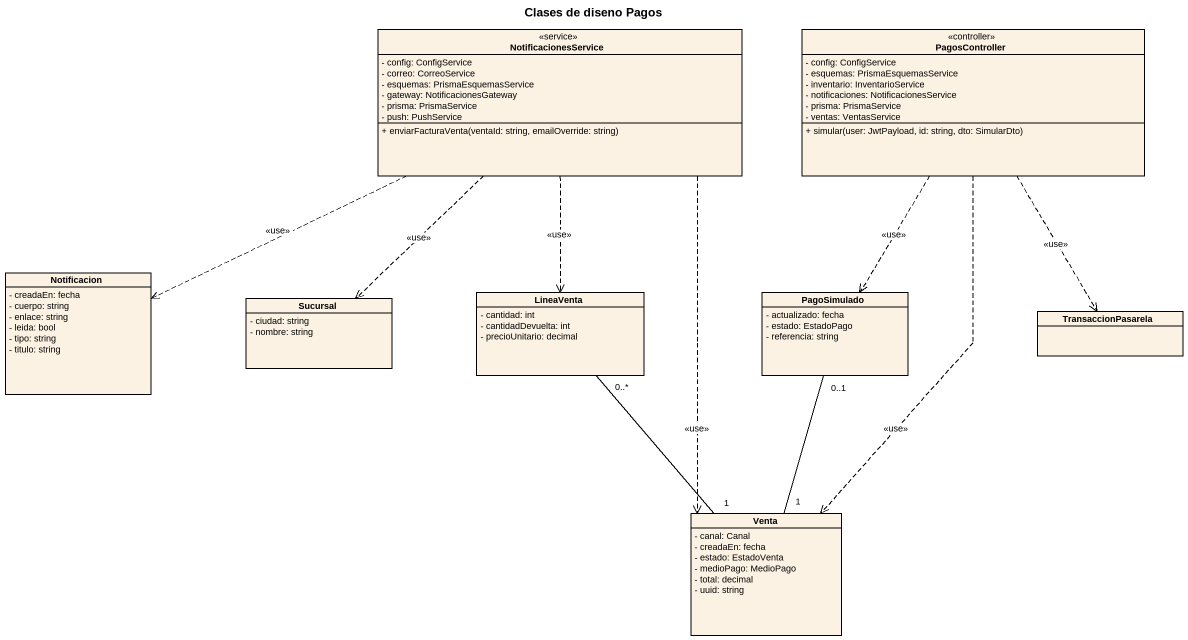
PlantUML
@startuml
title Clases de diseno Pagos
hide circle
hide empty members
skinparam classAttributeIconSize 0
class NotificacionesService <<service>> {
  - config: ConfigService
  - correo: CorreoService
  - esquemas: PrismaEsquemasService
  - gateway: NotificacionesGateway
  - prisma: PrismaService
  - push: PushService
  + enviarFacturaVenta(ventaId: string, emailOverride: string)
}
class PagosController <<controller>> {
  - config: ConfigService
  - esquemas: PrismaEsquemasService
  - inventario: InventarioService
  - notificaciones: NotificacionesService
  - prisma: PrismaService
  - ventas: VentasService
  + simular(user: JwtPayload, id: string, dto: SimularDto)
}
class Notificacion {
  - creadaEn: fecha
  - cuerpo: string
  - enlace: string
  - leida: bool
  - tipo: string
  - titulo: string
}
class LineaVenta {
  - cantidad: int
  - cantidadDevuelta: int
  - precioUnitario: decimal
}
class PagoSimulado {
  - actualizado: fecha
  - estado: EstadoPago
  - referencia: string
}
class Sucursal {
  - ciudad: string
  - nombre: string
}
class TransaccionPasarela
class Venta {
  - canal: Canal
  - creadaEn: fecha
  - estado: EstadoVenta
  - medioPago: MedioPago
  - total: decimal
  - uuid: string
}
NotificacionesService .left.> Notificacion : <<use>>
NotificacionesService ..> LineaVenta : <<use>>
NotificacionesService ..> Sucursal : <<use>>
NotificacionesService ..> Venta : <<use>>
PagosController ..> PagoSimulado : <<use>>
PagosController ..> TransaccionPasarela : <<use>>
PagosController ..> Venta : <<use>>
LineaVenta "0..*" -- "1" Venta
PagoSimulado "0..1" -- "1" Venta
@enduml
